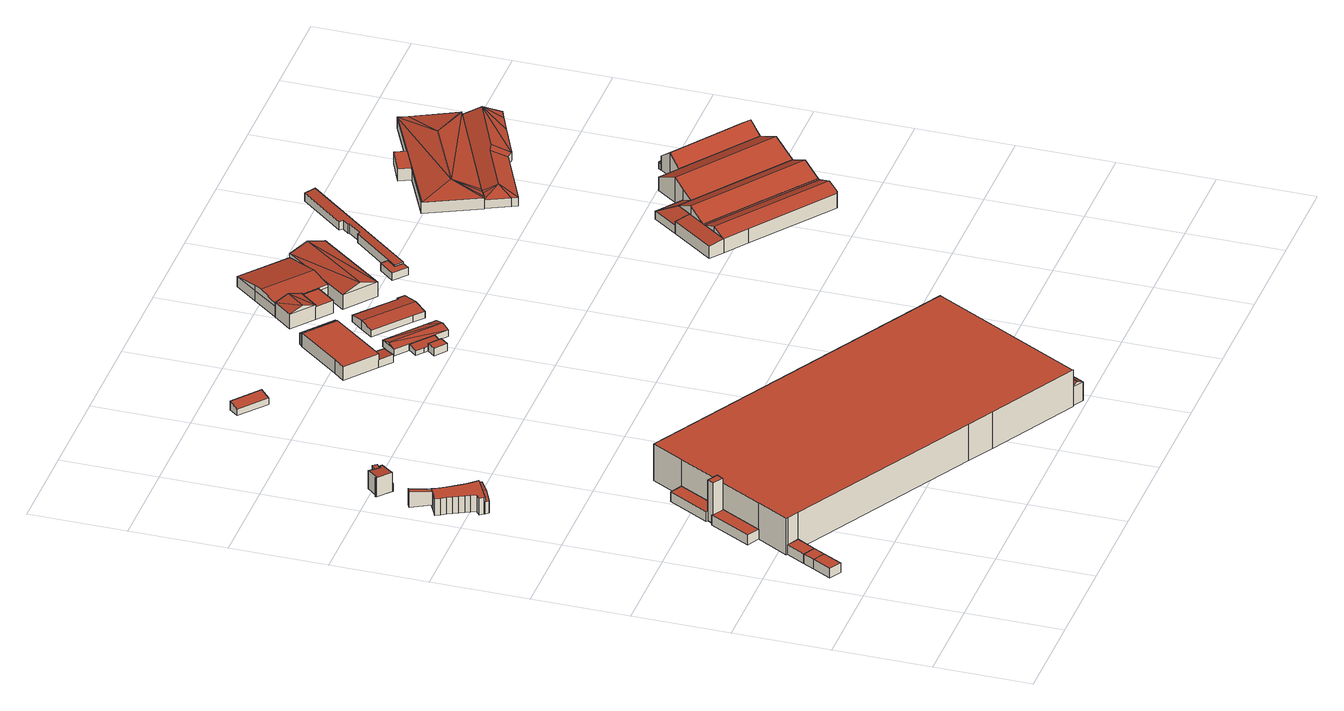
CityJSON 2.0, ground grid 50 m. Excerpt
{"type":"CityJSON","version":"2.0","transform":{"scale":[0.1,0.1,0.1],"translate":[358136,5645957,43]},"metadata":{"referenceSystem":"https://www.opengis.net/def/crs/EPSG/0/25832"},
"CityObjects":{
"building1":{"type":"Building","attributes":{"Gemeindeschluessel":"05315000","Geometrietyp2DReferenz":"3000","function":"51009_1610","roofType":"1000","measuredHeight":22.69},"geometry":[{"type":"Solid","lod":"2","boundaries":[[[[0,1,2,3]],[[4,5,1,0]],[[6,7,5,4]],[[8,9,7,6]],[[3,2,9,8]],[[6,4,0,3,8]],[[1,5,7,9,2]]]],"semantics":{"surfaces":[{"type":"WallSurface"},{"type":"RoofSurface"},{"type":"GroundSurface"}],"values":[[0,0,0,0,0,1,2]]}}]},
"building2":{"type":"Building","attributes":{"Gemeindeschluessel":"05315000","Geometrietyp2DReferenz":"3000","function":"51009_1610","roofType":"2100","measuredHeight":9},"geometry":[{"type":"Solid","lod":"2","boundaries":[[[[10,11,12,13]],[[14,15,11,10]],[[16,17,15,14]],[[13,12,17,16]],[[14,10,13,16]],[[11,15,17,12]]]],"semantics":{"surfaces":[{"type":"WallSurface"},{"type":"RoofSurface"},{"type":"GroundSurface"}],"values":[[0,0,0,0,1,2]]}}]},
"building3":{"type":"Building","attributes":{"Gemeindeschluessel":"05315000","Geometrietyp2DReferenz":"3000","function":"31001_2400"},"children":["building3-1","building3-2"]},
"building3-1":{"type":"BuildingPart","attributes":{"roofType":"3100","measuredHeight":8.86},"parents":["building3"],"geometry":[{"type":"Solid","lod":"2","boundaries":[[[[18,19,20,21]],[[22,23,19,18]],[[24,25,23,22]],[[26,27,25,24]],[[28,29,27,26]],[[30,31,29,28]],[[32,33,31,30]],[[34,35,33,32]],[[28,26,24,22,18,21,36,37,30]],[[38,34,32,30,37]],[[39,20,19,23,25,27,29,31,33,35,40,41]],[[39,41,37,36]],[[39,36,21,20]],[[40,38,37,41]],[[35,34,38,40]]]],"semantics":{"surfaces":[{"type":"WallSurface"},{"type":"RoofSurface"},{"type":"GroundSurface"},{"type":"ClosureSurface"}],"values":[[0,0,0,0,0,0,0,0,1,1,2,3,3,3,3]]}}]},
"building3-2":{"type":"BuildingPart","attributes":{"roofType":"1000","measuredHeight":9.28},"parents":["building3"],"geometry":[{"type":"Solid","lod":"2","boundaries":[[[[42,43,44,45]],[[46,47,43,42]],[[48,49,47,46]],[[50,51,49,48]],[[52,53,51,50]],[[54,55,53,52]],[[56,57,55,54]],[[58,59,57,56]],[[60,61,59,58]],[[62,63,61,60]],[[64,65,63,62]],[[66,67,65,64]],[[68,69,67,66]],[[70,71,69,68]],[[72,21,20,71,70]],[[73,74,35,34,75]],[[76,77,74,73]],[[78,79,77,76]],[[80,81,79,78]],[[45,44,81,80]],[[78,76,73,75,82,83,72,70,68,66,64,62,60,58,56,54,52,50,48,46,42,45,80]],[[43,47,49,51,53,55,57,59,61,63,65,67,69,71,20,39,41,40,35,74,77,79,81,44]],[[21,72,83,36]],[[39,20,21,36]],[[37,36,83,82,38]],[[39,36,37,41]],[[41,37,38,40]],[[38,82,75,34]],[[38,34,35,40]]]],"semantics":{"surfaces":[{"type":"WallSurface"},{"type":"RoofSurface"},{"type":"GroundSurface"},{"type":"ClosureSurface"}],"values":[[0,0,0,0,0,0,0,0,0,0,0,0,0,0,0,0,0,0,0,0,1,2,0,3,0,3,3,0,3]]}}]},
"building4":{"type":"Building","attributes":{"Gemeindeschluessel":"05315000","Geometrietyp2DReferenz":"3000","function":"31001_3200","roofType":"2100","measuredHeight":10.8},"geometry":[{"type":"Solid","lod":"2","boundaries":[[[[84,85,86,87]],[[88,89,85,84]],[[90,91,89,88]],[[92,93,91,90]],[[94,95,93,92]],[[96,97,95,94]],[[98,99,97,96]],[[100,101,99,98]],[[87,86,101,100]],[[98,96,94,92,90,88,84,87,100]],[[85,89,91,93,95,97,99,101,86]]]],"semantics":{"surfaces":[{"type":"WallSurface"},{"type":"RoofSurface"},{"type":"GroundSurface"}],"values":[[0,0,0,0,0,0,0,0,0,1,2]]}}]},
"building5":{"type":"Building","attributes":{"Gemeindeschluessel":"05315000","Geometrietyp2DReferenz":"3000","function":"31001_2000","roofType":"5000","measuredHeight":7.48},"geometry":[{"type":"Solid","lod":"2","boundaries":[[[[102,103,104,105]],[[106,107,103,102]],[[108,109,107,106]],[[110,111,109,108]],[[112,113,111,110]],[[114,115,113,112]],[[116,117,115,114]],[[118,119,117,116]],[[105,104,119,118]],[[112,110,108,120,114]],[[106,102,120,108]],[[105,118,116,114,120,102]],[[103,107,109,111,113,115,117,119,104]]]],"semantics":{"surfaces":[{"type":"WallSurface"},{"type":"RoofSurface"},{"type":"GroundSurface"}],"values":[[0,0,0,0,0,0,0,0,0,1,1,1,2]]}}]},
"building6":{"type":"Building","attributes":{"Gemeindeschluessel":"05315000","Geometrietyp2DReferenz":"3000","function":"31001_2000","roofType":"1000","measuredHeight":2.9},"geometry":[{"type":"Solid","lod":"2","boundaries":[[[[121,122,123,124]],[[125,126,122,121]],[[127,128,126,125]],[[124,123,128,127]],[[125,121,124,127]],[[122,126,128,123]]]],"semantics":{"surfaces":[{"type":"WallSurface"},{"type":"RoofSurface"},{"type":"GroundSurface"}],"values":[[0,0,0,0,1,2]]}}]},
"building7":{"type":"Building","attributes":{"Gemeindeschluessel":"05315000","Geometrietyp2DReferenz":"3000","function":"31001_2000","roofType":"1000","measuredHeight":2.93},"geometry":[{"type":"Solid","lod":"2","boundaries":[[[[129,130,131,132]],[[133,134,130,129]],[[135,136,134,133]],[[132,131,136,135]],[[133,129,132,135]],[[130,134,136,131]]]],"semantics":{"surfaces":[{"type":"WallSurface"},{"type":"RoofSurface"},{"type":"GroundSurface"}],"values":[[0,0,0,0,1,2]]}}]},
"building8":{"type":"Building","attributes":{"name":"8","Gemeindeschluessel":"05315000","Geometrietyp2DReferenz":"3000","function":"31001_2000"},"children":["building8-1","building8-2","building8-3","building8-4","building8-5","building8-6","building8-7","building8-8"]},
"building8-1":{"type":"BuildingPart","attributes":{"roofType":"1000","measuredHeight":5.43},"parents":["building8"],"geometry":[{"type":"Solid","lod":"2","boundaries":[[[[137,138,139,140]],[[141,142,143,144]],[[144,137,140,141]],[[138,143,142,139]],[[144,143,138,137]],[[142,141,140,139]]]],"semantics":{"surfaces":[{"type":"WallSurface"},{"type":"RoofSurface"},{"type":"GroundSurface"},{"type":"ClosureSurface"}],"values":[[0,0,1,2,3,3]]}}]},
"building8-2":{"type":"BuildingPart","attributes":{"roofType":"1000","measuredHeight":5.52},"parents":["building8"],"geometry":[{"type":"Solid","lod":"2","boundaries":[[[[145,146,147,148]],[[149,150,146,145]],[[148,147,151,152]],[[153,149,145,148,152]],[[146,150,154,151,147]],[[150,149,153,154]],[[154,153,152,151]]]],"semantics":{"surfaces":[{"type":"WallSurface"},{"type":"RoofSurface"},{"type":"GroundSurface"},{"type":"ClosureSurface"}],"values":[[0,0,0,1,2,3,3]]}}]},
"building8-3":{"type":"BuildingPart","attributes":{"roofType":"1000","measuredHeight":5.54},"parents":["building8"],"geometry":[{"type":"Solid","lod":"2","boundaries":[[[[155,156,157,158]],[[159,160,156,155]],[[161,162,160,159]],[[161,159,155,158,163]],[[156,160,162,164,157]],[[162,161,163,164]],[[164,163,158,157]]]],"semantics":{"surfaces":[{"type":"WallSurface"},{"type":"RoofSurface"},{"type":"GroundSurface"},{"type":"ClosureSurface"}],"values":[[0,0,0,1,2,3,3]]}}]},
"building8-4":{"type":"BuildingPart","attributes":{"roofType":"1000","measuredHeight":5.43},"parents":["building8"],"geometry":[{"type":"Solid","lod":"2","boundaries":[[[[165,166,167,168]],[[169,170,166,165]],[[168,167,171,172]],[[169,165,168,172]],[[166,170,171,167]],[[171,170,169,172]]]],"semantics":{"surfaces":[{"type":"WallSurface"},{"type":"RoofSurface"},{"type":"GroundSurface"},{"type":"ClosureSurface"}],"values":[[0,0,0,1,2,3]]}}]},
"building8-5":{"type":"BuildingPart","attributes":{"roofType":"5000","measuredHeight":12.23},"parents":["building8"],"geometry":[{"type":"Solid","lod":"2","boundaries":[[[[173,174,175,176]],[[177,178,174,173]],[[179,180,178,177]],[[176,181,173]],[[177,182,179]],[[182,181,176]],[[176,179,182]],[[177,173,181]],[[181,182,177]],[[175,174,178,180]],[[180,179,176,175]]]],"semantics":{"surfaces":[{"type":"WallSurface"},{"type":"RoofSurface"},{"type":"GroundSurface"},{"type":"ClosureSurface"}],"values":[[0,0,0,1,0,1,1,1,1,2,3]]}}]},
"building8-6":{"type":"BuildingPart","attributes":{"roofType":"1000","measuredHeight":5.43},"parents":["building8"],"geometry":[{"type":"Solid","lod":"2","boundaries":[[[[144,143,170,169]],[[172,171,138,137]],[[137,144,169,172]],[[143,138,171,170]],[[137,138,143,144]],[[171,172,169,170]]]],"semantics":{"surfaces":[{"type":"WallSurface"},{"type":"RoofSurface"},{"type":"GroundSurface"},{"type":"ClosureSurface"}],"values":[[0,0,1,2,3,3]]}}]},
"building8-7":{"type":"BuildingPart","attributes":{"roofType":"1000","measuredHeight":22.34},"parents":["building8"],"geometry":[{"type":"Solid","lod":"2","boundaries":[[[[183,152,151,162,161,184]],[[185,183,184,186]],[[151,154,164,162]],[[152,183,185,187,153]],[[154,151,152,153]],[[187,185,186,188]],[[154,153,187,188,163,164]],[[163,188,186,184,161]],[[162,164,163,161]]]],"semantics":{"surfaces":[{"type":"WallSurface"},{"type":"RoofSurface"},{"type":"GroundSurface"},{"type":"ClosureSurface"}],"values":[[0,1,2,0,3,0,3,0,3]]}}]},
"building8-8":{"type":"BuildingPart","attributes":{"roofType":"1000","measuredHeight":20.47},"parents":["building8"],"geometry":[{"type":"Solid","lod":"2","boundaries":[[[[189,190,191,192]],[[193,194,190,189]],[[195,140,139,194,193]],[[196,197,142,141,198]],[[199,158,157,197,196]],[[200,201,150,149,202]],[[203,204,201,200]],[[205,176,175,204,203]],[[192,191,180,179,206]],[[205,203,200,202,187,188,199,196,198,195,193,189,192,206]],[[190,194,139,142,197,157,164,154,150,201,204,175,180,191]],[[140,195,198,141]],[[142,139,140,141]],[[153,187,202,149]],[[158,199,188,163]],[[150,154,153,149]],[[157,158,163,164]],[[164,163,188,187,153,154]],[[176,205,206,179]],[[180,175,176,179]]]],"semantics":{"surfaces":[{"type":"WallSurface"},{"type":"RoofSurface"},{"type":"GroundSurface"},{"type":"ClosureSurface"}],"values":[[0,0,0,0,0,0,0,0,0,1,2,0,3,0,0,3,3,3,0,3]]}}]},
"building9":{"type":"Building","attributes":{"Gemeindeschluessel":"05315000","Geometrietyp2DReferenz":"3000","function":"31001_2000","roofType":"2100","measuredHeight":5.05},"geometry":[{"type":"Solid","lod":"2","boundaries":[[[[207,208,209,210]],[[211,212,208,207]],[[213,214,212,211]],[[210,209,214,213]],[[211,207,210,213]],[[208,212,214,209]]]],"semantics":{"surfaces":[{"type":"WallSurface"},{"type":"RoofSurface"},{"type":"GroundSurface"}],"values":[[0,0,0,0,1,2]]}}]},
"building10":{"type":"Building","attributes":{"Gemeindeschluessel":"05315000","Geometrietyp2DReferenz":"3000","function":"31001_2000"},"children":["building10-1","building10-2"]},
"building10-1":{"type":"BuildingPart","attributes":{"roofType":"2100","measuredHeight":4.25},"parents":["building10"],"geometry":[{"type":"Solid","lod":"2","boundaries":[[[[215,216,217,218]],[[219,220,216,215]],[[221,222,223,224]],[[218,217,222,221]],[[224,219,215,218,221]],[[216,220,223,222,217]],[[223,220,219,224]]]],"semantics":{"surfaces":[{"type":"WallSurface"},{"type":"RoofSurface"},{"type":"GroundSurface"},{"type":"ClosureSurface"}],"values":[[0,0,0,0,1,2,3]]}}]},
"building10-2":{"type":"BuildingPart","attributes":{"roofType":"1000","measuredHeight":7.54},"parents":["building10"],"geometry":[{"type":"Solid","lod":"2","boundaries":[[[[225,222,226,227]],[[228,224,223,222,225]],[[229,230,220,219,231]],[[232,233,230,229]],[[234,235,233,232]],[[227,226,235,234]],[[232,229,231,228,225,227,234]],[[222,223,220,230,233,235,226]],[[224,228,231,219]],[[220,223,224,219]]]],"semantics":{"surfaces":[{"type":"WallSurface"},{"type":"RoofSurface"},{"type":"GroundSurface"},{"type":"ClosureSurface"}],"values":[[0,0,0,0,0,0,1,2,0,3]]}}]},
"building11":{"type":"Building","attributes":{"Gemeindeschluessel":"05315000","Geometrietyp2DReferenz":"3000","function":"31001_2500","roofType":"1000","measuredHeight":4.12},"geometry":[{"type":"Solid","lod":"2","boundaries":[[[[236,237,238,239]],[[240,241,237,236]],[[242,243,241,240]],[[239,238,243,242]],[[240,236,239,242]],[[237,241,243,238]]]],"semantics":{"surfaces":[{"type":"WallSurface"},{"type":"RoofSurface"},{"type":"GroundSurface"}],"values":[[0,0,0,0,1,2]]}}]},
"building12":{"type":"Building","attributes":{"Gemeindeschluessel":"05315000","Geometrietyp2DReferenz":"3000","function":"31001_2000","roofType":"2100","measuredHeight":3.32},"geometry":[{"type":"Solid","lod":"2","boundaries":[[[[244,245,246,247]],[[248,249,245,244]],[[250,251,249,248]],[[252,253,251,250]],[[254,255,253,252]],[[247,246,255,254]],[[252,250,248,244,247,254]],[[245,249,251,253,255,246]]]],"semantics":{"surfaces":[{"type":"WallSurface"},{"type":"RoofSurface"},{"type":"GroundSurface"}],"values":[[0,0,0,0,0,0,1,2]]}}]},
"building13":{"type":"Building","attributes":{"Gemeindeschluessel":"05315000","Geometrietyp2DReferenz":"3000","function":"31001_2000","roofType":"5000","measuredHeight":4.84},"address":[{"country":"Germany","locality":"Köln","thoroughfareNumber":"173","thoroughfareName":"Auenweg"}],"geometry":[{"type":"Solid","lod":"2","boundaries":[[[[256,257,258,259]],[[260,261,257,256]],[[262,263,261,260]],[[264,265,263,262]],[[266,267,265,264]],[[268,269,267,266]],[[259,258,269,268]],[[262,270,271]],[[271,268,266,264,262]],[[270,260,256]],[[270,256,259]],[[259,271,270]],[[271,259,268]],[[270,262,260]],[[257,261,263,265,267,269,258]]]],"semantics":{"surfaces":[{"type":"WallSurface"},{"type":"RoofSurface"},{"type":"GroundSurface"}],"values":[[0,0,0,0,0,0,0,1,1,1,1,1,0,0,2]]}}]},
"building14":{"type":"Building","attributes":{"Gemeindeschluessel":"05315000","Geometrietyp2DReferenz":"3000","function":"51009_1610","roofType":"2100","measuredHeight":6.56},"geometry":[{"type":"Solid","lod":"2","boundaries":[[[[272,273,274,275]],[[276,277,273,272]],[[278,279,277,276]],[[275,274,279,278]],[[276,272,275,278]],[[273,277,279,274]]]],"semantics":{"surfaces":[{"type":"WallSurface"},{"type":"RoofSurface"},{"type":"GroundSurface"}],"values":[[0,0,0,0,1,2]]}}]},
"building15":{"type":"Building","attributes":{"Gemeindeschluessel":"05315000","Geometrietyp2DReferenz":"3000","function":"31001_2000","roofType":"3100","measuredHeight":4.96},"geometry":[{"type":"Solid","lod":"2","boundaries":[[[[280,281,282,283]],[[284,285,281,280]],[[286,287,285,284]],[[288,289,287,286]],[[290,291,289,288]],[[292,293,291,290]],[[294,295,293,292]],[[296,297,295,294]],[[283,282,297,296]],[[290,288,286,284,280,292]],[[283,296,294,292,280]],[[281,285,287,289,291,293,295,297,282]]]],"semantics":{"surfaces":[{"type":"WallSurface"},{"type":"RoofSurface"},{"type":"GroundSurface"}],"values":[[0,0,0,0,0,0,0,0,0,1,1,2]]}}]},
"building16":{"type":"Building","attributes":{"Gemeindeschluessel":"05315000","Geometrietyp2DReferenz":"3000","function":"31001_2000","roofType":"1000","measuredHeight":6.97},"geometry":[{"type":"Solid","lod":"2","boundaries":[[[[298,299,300,301]],[[302,303,299,298]],[[304,305,303,302]],[[301,300,305,304]],[[302,298,301,304]],[[299,303,305,300]]]],"semantics":{"surfaces":[{"type":"WallSurface"},{"type":"RoofSurface"},{"type":"GroundSurface"}],"values":[[0,0,0,0,1,2]]}}]},
"building17":{"type":"Building","attributes":{"Gemeindeschluessel":"05315000","Geometrietyp2DReferenz":"3000","function":"31001_2000"},"children":["building17-1","building17-2"]},
"building17-1":{"type":"BuildingPart","attributes":{"roofType":"3100","measuredHeight":10.54},"parents":["building17"],"geometry":[{"type":"Solid","lod":"2","boundaries":[[[[306,307,308,309,310,311]],[[312,313,314,315,316,317]],[[311,310,313,312]],[[306,318,317]],[[312,319,311]],[[319,318,306]],[[306,311,319]],[[312,317,318]],[[318,319,312]],[[309,314,313,310]],[[307,306,317,316]],[[314,309,308,315]],[[308,307,316,315]]]],"semantics":{"surfaces":[{"type":"WallSurface"},{"type":"RoofSurface"},{"type":"GroundSurface"},{"type":"ClosureSurface"}],"values":[[0,0,0,0,0,1,1,1,1,2,0,3,3]]}}]},
"building17-2":{"type":"BuildingPart","attributes":{"roofType":"3100","measuredHeight":9.6},"parents":["building17"],"geometry":[{"type":"Solid","lod":"2","boundaries":[[[[320,321,322,323]],[[324,325,321,320]],[[315,314,325,324]],[[326,327,309,308]],[[328,329,327,326]],[[323,322,329,328]],[[330,331,332,323,328]],[[333,334,332,331,307,316]],[[307,331,330,326,308]],[[334,333,324,320]],[[332,334,320,323]],[[333,316,315,324]],[[330,328,326]],[[321,325,314,309,327,329,322]],[[314,315,308,309]],[[316,307,308,315]]]],"semantics":{"surfaces":[{"type":"WallSurface"},{"type":"RoofSurface"},{"type":"GroundSurface"},{"type":"ClosureSurface"}],"values":[[0,0,0,0,0,0,1,1,0,0,0,0,0,2,3,3]]}}]},
"building18":{"type":"Building","attributes":{"Gemeindeschluessel":"05315000","Geometrietyp2DReferenz":"3000","function":"31001_2000","roofType":"3100","measuredHeight":11.49},"geometry":[{"type":"Solid","lod":"2","boundaries":[[[[335,336,337,338]],[[339,340,336,335]],[[341,342,340,339]],[[338,337,342,341]],[[335,343,339]],[[341,344,338]],[[344,343,335]],[[335,338,344]],[[341,339,343]],[[343,344,341]],[[336,340,342,337]]]],"semantics":{"surfaces":[{"type":"WallSurface"},{"type":"RoofSurface"},{"type":"GroundSurface"}],"values":[[0,0,0,0,0,0,1,1,1,1,2]]}}]},
"building19":{"type":"Building","attributes":{"Gemeindeschluessel":"05315000","Geometrietyp2DReferenz":"3000","function":"51009_1610","roofType":"1000","measuredHeight":4.37},"geometry":[{"type":"Solid","lod":"2","boundaries":[[[[345,346,347,348]],[[349,350,346,345]],[[351,352,350,349]],[[353,354,352,351]],[[355,356,354,353]],[[348,347,356,355]],[[353,351,349,345,348,355]],[[346,350,352,354,356,347]]]],"semantics":{"surfaces":[{"type":"WallSurface"},{"type":"RoofSurface"},{"type":"GroundSurface"}],"values":[[0,0,0,0,0,0,1,2]]}}]},
"building20":{"type":"Building","attributes":{"Gemeindeschluessel":"05315000","Geometrietyp2DReferenz":"3000","function":"31001_2000","roofType":"2100","measuredHeight":5.37},"geometry":[{"type":"Solid","lod":"2","boundaries":[[[[357,358,359,360]],[[361,362,358,357]],[[363,364,362,361]],[[365,366,364,363]],[[367,368,366,365]],[[369,370,368,367]],[[371,372,370,369]],[[373,374,372,371]],[[375,376,374,373]],[[377,378,376,375]],[[379,380,378,377]],[[360,359,380,379]],[[377,375,373,371,369,367,365,363,361,357,360,379]],[[358,362,364,366,368,370,372,374,376,378,380,359]]]],"semantics":{"surfaces":[{"type":"WallSurface"},{"type":"RoofSurface"},{"type":"GroundSurface"}],"values":[[0,0,0,0,0,0,0,0,0,0,0,0,1,2]]}}]},
"building21":{"type":"Building","attributes":{"Gemeindeschluessel":"05315000","Geometrietyp2DReferenz":"3000","function":"31001_1000"},"children":["building21-1","building21-2","building21-3","building21-4","building21-5","building21-6","building21-7","building21-8","building21-9"]},
"building21-1":{"type":"BuildingPart","attributes":{"roofType":"3100","measuredHeight":14.09},"parents":["building21"],"geometry":[{"type":"Solid","lod":"2","boundaries":[[[[381,382,383]],[[384,385,381,383]],[[386,387,385,384]],[[388,389,387,386]],[[390,391,389,388]],[[392,393,394,395,396]],[[397,398,393,392]],[[399,400,401,398,397]],[[396,402,390,388,386,384,392]],[[383,403,404,399,397,392,384]],[[381,385,387,389,391,394,393,398,401,405]],[[403,383,382]],[[381,405,403,382]],[[395,402,396]],[[394,391,390,402,395]],[[400,399,404]],[[401,400,404,403,405]]]],"semantics":{"surfaces":[{"type":"WallSurface"},{"type":"RoofSurface"},{"type":"GroundSurface"},{"type":"ClosureSurface"}],"values":[[0,0,0,0,0,0,0,0,1,1,2,0,3,0,3,0,3]]}}]},
"building21-2":{"type":"BuildingPart","attributes":{"roofType":"2100","measuredHeight":7.86},"parents":["building21"],"geometry":[{"type":"Solid","lod":"2","boundaries":[[[[382,381,406,407]],[[407,408,403,382]],[[405,409,406,381]],[[381,382,403,405]],[[405,403,408,409]],[[406,409,408,407]]]],"semantics":{"surfaces":[{"type":"WallSurface"},{"type":"RoofSurface"},{"type":"GroundSurface"},{"type":"ClosureSurface"}],"values":[[0,1,2,3,3,3]]}}]},
"building21-3":{"type":"BuildingPart","attributes":{"roofType":"2100","measuredHeight":7.82},"parents":["building21"],"geometry":[{"type":"Solid","lod":"2","boundaries":[[[[410,411,412,413]],[[407,406,411,410]],[[410,413,414,408,407]],[[415,412,411,406,409]],[[409,408,414,415]],[[412,415,414,413]],[[406,407,408,409]]]],"semantics":{"surfaces":[{"type":"WallSurface"},{"type":"RoofSurface"},{"type":"GroundSurface"},{"type":"ClosureSurface"}],"values":[[0,0,1,2,3,3,3]]}}]},
"building21-4":{"type":"BuildingPart","attributes":{"roofType":"2100","measuredHeight":7.82},"parents":["building21"],"geometry":[{"type":"Solid","lod":"2","boundaries":[[[[416,417,418,419]],[[420,413,412,417,416]],[[416,419,421,422,423,424,414,420]],[[425,426,427,428,418,417,412,415]],[[428,421,419,418]],[[427,422,421,428]],[[415,414,424,425]],[[425,424,423,426]],[[426,423,422,427]],[[413,420,414]],[[415,412,413,414]]]],"semantics":{"surfaces":[{"type":"WallSurface"},{"type":"RoofSurface"},{"type":"GroundSurface"},{"type":"ClosureSurface"}],"values":[[0,0,1,2,3,3,3,3,3,0,3]]}}]},
"building21-5":{"type":"BuildingPart","attributes":{"roofType":"3100","measuredHeight":13.21},"parents":["building21"],"geometry":[{"type":"Solid","lod":"2","boundaries":[[[[429,430,389,431]],[[432,433,434,435,436]],[[437,438,433,432]],[[395,394,438,437]],[[431,389,391,390,439]],[[432,436,440,441,442,441,429,437]],[[431,439,402,395,437,429]],[[430,443,444,443,445,434,433,438,394,391,389]],[[443,430,429,441]],[[446,444,443,441,442]],[[446,442,441,447]],[[444,446,447,443]],[[448,447,441,440]],[[445,443,447,448]],[[435,448,440,436]],[[434,445,448,435]],[[402,439,390]],[[394,395,402,390,391]]]],"semantics":{"surfaces":[{"type":"WallSurface"},{"type":"RoofSurface"},{"type":"GroundSurface"},{"type":"ClosureSurface"}],"values":[[0,0,0,0,0,1,1,2,0,3,0,3,0,3,0,3,0,3]]}}]},
"building21-6":{"type":"BuildingPart","attributes":{"roofType":"3100","measuredHeight":10.99},"parents":["building21"],"geometry":[{"type":"Solid","lod":"2","boundaries":[[[[449,419,418,450,451]],[[452,453,454,455]],[[456,457,453,452]],[[458,459,457,456]],[[451,450,459,458]],[[455,460,422,461,452]],[[449,451,458,456,452,461]],[[418,428,427,454,453,457,459,450]],[[419,449,461,421]],[[418,419,421,428]],[[421,461,422]],[[427,428,421,422]],[[427,422,460,455,454]]]],"semantics":{"surfaces":[{"type":"WallSurface"},{"type":"RoofSurface"},{"type":"GroundSurface"},{"type":"ClosureSurface"}],"values":[[0,0,0,0,0,1,1,2,0,3,0,3,3]]}}]},
"building21-7":{"type":"BuildingPart","attributes":{"roofType":"1000","measuredHeight":3.72},"parents":["building21"],"geometry":[{"type":"Solid","lod":"2","boundaries":[[[[462,463,464,465]],[[466,467,463,462]],[[468,469,467,466]],[[470,471,469,468]],[[472,473,471,470]],[[435,434,473,472]],[[448,435,472,470,468,466,462,465,446,447]],[[463,467,469,471,473,434,445,443,444,464]],[[434,435,448,445]],[[445,448,447,443]],[[444,446,465,464]],[[443,447,446,444]]]],"semantics":{"surfaces":[{"type":"WallSurface"},{"type":"RoofSurface"},{"type":"GroundSurface"},{"type":"ClosureSurface"}],"values":[[0,0,0,0,0,0,1,2,3,3,0,3]]}}]},
"building21-8":{"type":"BuildingPart","attributes":{"roofType":"3100","measuredHeight":12.79},"parents":["building21"],"geometry":[{"type":"Solid","lod":"2","boundaries":[[[[474,475,401,400]],[[476,477,475,474]],[[400,404,478,479,474]],[[480,481,476,474,479]],[[415,409,405,401,475,477,426,425]],[[408,414,424,479,478]],[[409,415,414,408]],[[415,425,424,414]],[[403,408,478,404]],[[401,405,403,404,400]],[[405,409,408,403]],[[481,480,423]],[[477,476,481,423,426]],[[423,480,479,424]],[[426,423,424,425]]]],"semantics":{"surfaces":[{"type":"WallSurface"},{"type":"RoofSurface"},{"type":"GroundSurface"},{"type":"ClosureSurface"}],"values":[[0,0,1,1,2,0,3,3,0,3,3,0,3,0,3]]}}]},
"building21-9":{"type":"BuildingPart","attributes":{"roofType":"1000","measuredHeight":7.82},"parents":["building21"],"geometry":[{"type":"Solid","lod":"2","boundaries":[[[[455,454,477,476]],[[422,460,455,476,481,423]],[[454,427,426,477]],[[454,455,460,422,427]],[[422,423,426,427]],[[426,423,481,476,477]]]],"semantics":{"surfaces":[{"type":"WallSurface"},{"type":"RoofSurface"},{"type":"GroundSurface"},{"type":"ClosureSurface"}],"values":[[0,1,2,3,3,3]]}}]},
"building22":{"type":"Building","attributes":{"Gemeindeschluessel":"05315000","Geometrietyp2DReferenz":"3000","function":"51009_1610","roofType":"1000","measuredHeight":6.55},"geometry":[{"type":"Solid","lod":"2","boundaries":[[[[482,483,484,485]],[[486,487,483,482]],[[488,489,487,486]],[[485,484,489,488]],[[486,482,485,488]],[[483,487,489,484]]]],"semantics":{"surfaces":[{"type":"WallSurface"},{"type":"RoofSurface"},{"type":"GroundSurface"}],"values":[[0,0,0,0,1,2]]}}]},
"building23":{"type":"Building","attributes":{"Gemeindeschluessel":"05315000","Geometrietyp2DReferenz":"3000","function":"31001_2000","roofType":"5000","measuredHeight":8.9},"geometry":[{"type":"MultiSurface","lod":"2","boundaries":[[[490,491,492,493]],[[494,495,491,490]],[[496,497,495,494]],[[498,499,497,496]],[[500,501,499,498]],[[502,503,501,500]],[[504,505,494]],[[494,490,504]],[[502,506,507]],[[507,508,502]],[[507,504,490]],[[508,507,490]],[[490,493,508]],[[496,505,504]],[[496,504,507]],[[498,496,507]],[[500,498,507]],[[507,506,500]],[[500,506,502]],[[494,505,496]],[[491,495,497,499,501,503,492]],[[503,502,508,493,492]],[[502,493,508]]],"semantics":{"surfaces":[{"type":"WallSurface"},{"type":"RoofSurface"},{"type":"GroundSurface"},{"type":"ClosureSurface"}],"values":[0,0,0,0,0,0,1,1,1,1,1,1,1,1,1,1,1,1,0,0,2,0,3]}}]},
"building24":{"type":"Building","attributes":{"Gemeindeschluessel":"05315000","Geometrietyp2DReferenz":"3000","function":"31001_2000","roofType":"5000","measuredHeight":8.45},"geometry":[{"type":"Solid","lod":"2","boundaries":[[[[509,510,511,512]],[[513,514,510,509]],[[515,516,514,513]],[[517,518,516,515]],[[519,520,518,517]],[[521,522,520,519]],[[523,524,522,521]],[[525,526,524,523]],[[527,528,526,525]],[[529,530,528,527]],[[512,511,530,529]],[[527,525,531]],[[531,529,527]],[[531,525,523,532]],[[532,523,521,533]],[[515,534,517]],[[517,534,519]],[[519,534,521]],[[533,521,534]],[[513,509,531,532,533,534]],[[531,509,512]],[[512,529,531]],[[534,515,513]],[[510,514,516,518,520,522,524,526,528,530,511]]]],"semantics":{"surfaces":[{"type":"WallSurface"},{"type":"RoofSurface"},{"type":"GroundSurface"}],"values":[[0,0,0,0,0,0,0,0,0,0,0,1,1,1,1,1,1,1,1,1,1,1,0,2]]}}]}
},
"vertices":[
[411,1356,270],[411,1356,43],[356,1386,43],[356,1386,270],[392,1321,270],[392,1321,43],[337,1351,270],[337,1351,43],[337,1352,270],[337,1352,43],
[17,2762,149],[17,2762,59],[70,2665,59],[70,2665,132],[39,2774,149],[39,2774,59],[92,2677,132],[92,2677,59],
[221,2514,115],[221,2514,43],[206,2505,43],[206,2505,118],[231,2520,113],[231,2520,43],[237,2523,112],[237,2523,43],[246,2491,113],[246,2491,43],[252,2472,114],[252,2472,43],[165,2425,131],[165,2425,43],[107,2394,112],[107,2394,43],[94,2409,111],[94,2409,43],[228,2482,117],[156,2443,131],[114,2420,118],[228,2482,43],[114,2420,43],[156,2443,43],
[66,2532,135],[66,2532,43],[79,2506,43],[79,2506,135],[53,2558,135],[53,2558,43],[39,2583,135],[39,2583,43],[24,2608,135],[24,2608,43],[9,2632,135],[9,2632,43],[50,2654,135],[50,2654,43],[92,2677,135],[92,2677,43],[101,2661,135],[101,2661,43],[110,2644,135],[110,2644,43],[120,2628,135],[120,2628,43],[136,2602,135],[136,2602,43],[152,2578,135],[152,2578,43],[169,2553,135],[169,2553,43],[187,2529,135],[187,2529,43],[206,2505,135],[92,2412,135],[92,2412,43],[94,2409,135],[76,2433,135],[76,2433,43],[101,2453,135],[101,2453,43],[90,2479,135],[90,2479,43],[114,2420,135],[228,2482,135],
[52,2942,172],[52,2942,65],[48,2937,65],[48,2937,173],[57,2937,172],[57,2937,65],[108,2994,166],[108,2994,65],[151,2947,167],[151,2947,65],[163,2956,165],[163,2956,65],[175,2946,165],[175,2946,65],[148,2915,169],[148,2915,65],[116,2878,173],[116,2878,65],
[224,3003,70],[224,3003,27],[163,2956,27],[163,2956,50],[244,2977,70],[244,2977,27],[260,2958,70],[260,2958,27],[229,2934,70],[229,2934,27],[174,2892,70],[174,2892,27],[161,2904,91],[161,2904,27],[148,2915,70],[148,2915,27],[175,2946,70],[175,2946,27],[223,2962,101],
[297,3017,49],[297,3017,20],[244,2977,20],[244,2977,49],[312,2997,49],[312,2997,20],[260,2958,49],[260,2958,20],
[335,3046,48],[335,3046,19],[297,3017,19],[297,3017,48],[350,3026,48],[350,3026,19],[312,2997,48],[312,2997,19],
[196,805,94],[196,805,40],[250,902,40],[250,902,94],[188,936,94],[188,936,40],[135,839,40],[135,839,94],
[465,1604,95],[465,1604,40],[347,1389,40],[347,1389,95],[528,1570,95],[528,1570,40],[355,1385,40],[355,1385,95],[411,1356,95],[411,1356,40],
[211,1142,95],[211,1142,40],[274,1107,40],[274,1107,95],[329,1357,95],[329,1357,40],[337,1352,95],[337,1352,40],[393,1324,95],[393,1324,40],
[48,682,94],[48,682,40],[110,648,40],[110,648,94],[102,780,94],[102,780,40],[164,746,40],[164,746,94],
[2331,794,145],[2331,794,40],[2270,827,40],[2270,827,145],[1898,4,145],[1898,4,40],[1836,38,145],[1836,38,40],[2288,788,162],[1867,21,162],
[355,1385,263],[337,1352,263],[411,1356,263],[393,1324,263],[411,1356,245],[393,1324,245],
[1369,288,245],[1369,288,40],[1834,33,40],[1834,33,245],[1231,364,245],[1231,364,40],[250,902,245],[182,940,245],[182,940,40],[188,936,245],[274,1107,245],[620,1737,245],[620,1737,40],[528,1570,245],[2272,831,245],[2272,831,40],[2270,827,245],[1836,38,245],
[645,3849,67],[645,3849,16],[608,3802,16],[608,3802,52],[786,3737,67],[786,3737,16],[748,3690,52],[748,3690,16],
[1297,3243,46],[1297,3243,3],[1346,3304,3],[1346,3304,39],[1233,3294,46],[1233,3294,3],[1283,3355,39],[1283,3355,3],[1282,3355,3],[1282,3355,39],
[1283,3355,79],[1456,3570,3],[1456,3570,79],[1282,3355,79],[1075,3421,79],[1075,3421,3],[1233,3294,79],[1119,3476,79],[1119,3476,3],[1298,3697,79],[1298,3697,3],
[1435,3113,50],[1435,3113,8],[1402,3072,8],[1402,3072,50],[1494,3066,50],[1494,3066,8],[1461,3026,50],[1461,3026,8],
[1416,3201,40],[1416,3201,7],[1380,3156,7],[1380,3156,31],[1529,3110,40],[1529,3110,7],[1494,3066,31],[1494,3066,7],[1435,3113,31],[1435,3113,7],[1419,3126,31],[1419,3126,7],
[1604,3180,41],[1604,3180,4],[1414,3333,4],[1414,3333,41],[1653,3140,41],[1653,3140,4],[1590,3061,41],[1590,3061,4],[1529,3110,41],[1529,3110,4],[1416,3201,41],[1416,3201,4],[1350,3254,41],[1350,3254,4],[1621,3099,53],[1381,3292,53],
[1456,3570,74],[1456,3570,8],[1467,3585,8],[1467,3585,71],[1298,3697,74],[1298,3697,8],[1309,3712,71],[1309,3712,8],
[1529,3472,53],[1529,3472,3],[1478,3409,3],[1478,3409,39],[1581,3535,39],[1581,3535,3],[1784,3369,39],[1784,3369,3],[1790,3377,37],[1790,3377,3],[1824,3350,37],[1824,3350,3],[1766,3279,53],[1766,3279,3],[1715,3216,39],[1715,3216,3],[1664,3258,39],[1664,3258,3],
[1621,3802,77],[1621,3802,7],[1542,3704,7],[1542,3704,77],[1699,3740,77],[1699,3740,7],[1620,3642,77],[1620,3642,7],
[1505,3895,87],[1505,3895,81],[1505,3895,64],[1505,3895,6],[1426,3797,6],[1426,3797,87],[1542,3704,87],[1542,3704,6],[1621,3802,6],[1621,3802,64],[1621,3802,81],[1621,3802,87],[1563,3849,112],[1484,3751,112],
[1740,3707,64],[1740,3707,6],[1938,3959,6],[1938,3959,64],[1699,3740,64],[1699,3740,6],[1610,4027,64],[1610,4027,6],[1706,4147,64],[1706,4147,6],[1610,4027,93],[1579,3988,102],[1813,3800,102],[1699,3740,81],[1740,3707,81],
[1938,3959,87],[1938,3959,5],[1664,3610,5],[1664,3610,87],[2096,3832,87],[2096,3832,5],[1823,3485,87],[1823,3485,5],[2017,3895,120],[1743,3548,120],
[2050,3540,46],[2050,3540,3],[1983,3462,3],[1983,3462,46],[2080,3515,46],[2080,3515,3],[2041,3469,46],[2041,3469,3],[2077,3437,46],[2077,3437,3],[2051,3405,46],[2051,3405,3],
[2077,3437,55],[2077,3437,1],[2571,4031,1],[2571,4031,55],[2041,3469,49],[2041,3469,1],[2254,3720,49],[2254,3720,1],[2257,3717,50],[2257,3717,1],[2260,3720,50],[2260,3720,1],[2267,3714,51],[2267,3714,1],[2325,3783,51],[2325,3783,1],[2319,3788,50],[2319,3788,1],[2347,3821,50],[2347,3821,1],[2333,3835,47],[2333,3835,1],[2527,4068,48],[2527,4068,1],
[2950,2322,38],[2950,2322,83],[2950,2322,149],[2986,2372,179],[2986,2372,38],[3062,2476,116],[3062,2476,38],[3158,2407,116],[3158,2407,38],[3158,2406,116],[3158,2406,38],[3472,2022,179],[3472,2022,38],[3549,2126,38],[3549,2126,115],[3549,2126,116],[3399,1920,118],[3399,1920,38],[3396,1917,116],[3396,1917,115],[3396,1917,38],[3376,2250,116],[2911,2268,116],[3070,2153,116],[2911,2268,38],
[2819,2417,38],[2819,2417,83],[2848,2313,116],[2848,2313,38],
[2818,2418,83],[2818,2418,38],[2725,2290,38],[2725,2290,83],[2794,2240,116],[2794,2240,38],
[2564,2069,105],[2564,2069,38],[2632,2020,38],[2632,2020,116],[2725,2290,105],[2677,2081,116],[2722,2143,116],[2729,2152,116],[2788,2233,116],[2788,2233,38],[2729,2152,38],[2722,2143,38],[2677,2081,38],
[3198,2463,170],[3198,2463,38],[3158,2407,118],[3633,2242,116],[3633,2242,38],[3374,2426,38],[3374,2426,75],[3374,2426,115],[3591,2185,170],[3591,2185,38],[3158,2406,118],[3373,2425,116],[3238,2519,117],[3239,2520,116],[3238,2519,38],[3239,2520,38],[3373,2425,38],[3239,2520,75],[3238,2519,75],[3373,2425,75],
[2632,2020,117],[2749,1935,38],[2749,1935,117],[3222,1679,148],[3222,1679,38],[3267,1741,38],[3267,1741,116],[3185,1628,122],[3185,1628,38],[3172,1624,117],[3172,1624,38],[2995,1942,116],[2677,2081,148],
[3250,2535,75],[3250,2535,38],[3240,2522,38],[3240,2522,75],[3281,2521,75],[3281,2521,38],[3387,2446,75],[3387,2446,38],[3386,2444,75],[3386,2444,38],[3373,2427,75],[3373,2427,38],
[3336,1835,166],[3336,1835,38],[3275,1752,116],[3275,1752,38],[2848,2313,117],[2788,2233,166],[2729,2152,117],[3018,1941,116],
[2941,3757,86],[2941,3757,20],[2801,3692,20],[2801,3692,86],[2968,3698,86],[2968,3698,20],[2829,3631,86],[2829,3631,20],
[3243,3832,83],[3243,3832,20],[2560,3499,20],[2560,3499,83],[3265,3784,83],[3265,3784,20],[3374,3553,83],[3374,3553,20],[2759,3265,83],[2759,3265,20],[2739,3254,83],[2739,3254,20],[2688,3226,83],[2688,3226,20],[3146,3601,109],[3372,3556,84],[2694,3229,85],[2762,3414,109],[2562,3495,81],
[2759,3265,70],[2759,3265,23],[2739,3254,23],[2739,3254,70],[3374,3553,70],[3374,3553,23],[3456,3377,70],[3456,3377,23],[3409,3355,70],[3409,3355,23],[3317,3314,70],[3317,3314,23],[3128,3228,70],[3128,3228,23],[3082,3231,70],[3082,3231,23],[2757,3079,70],[2757,3079,23],[2744,3107,70],[2744,3107,23],[2688,3226,70],[2688,3226,23],[2797,3190,102],[3066,3316,102],[3110,3324,106],[3415,3465,107]
]}
